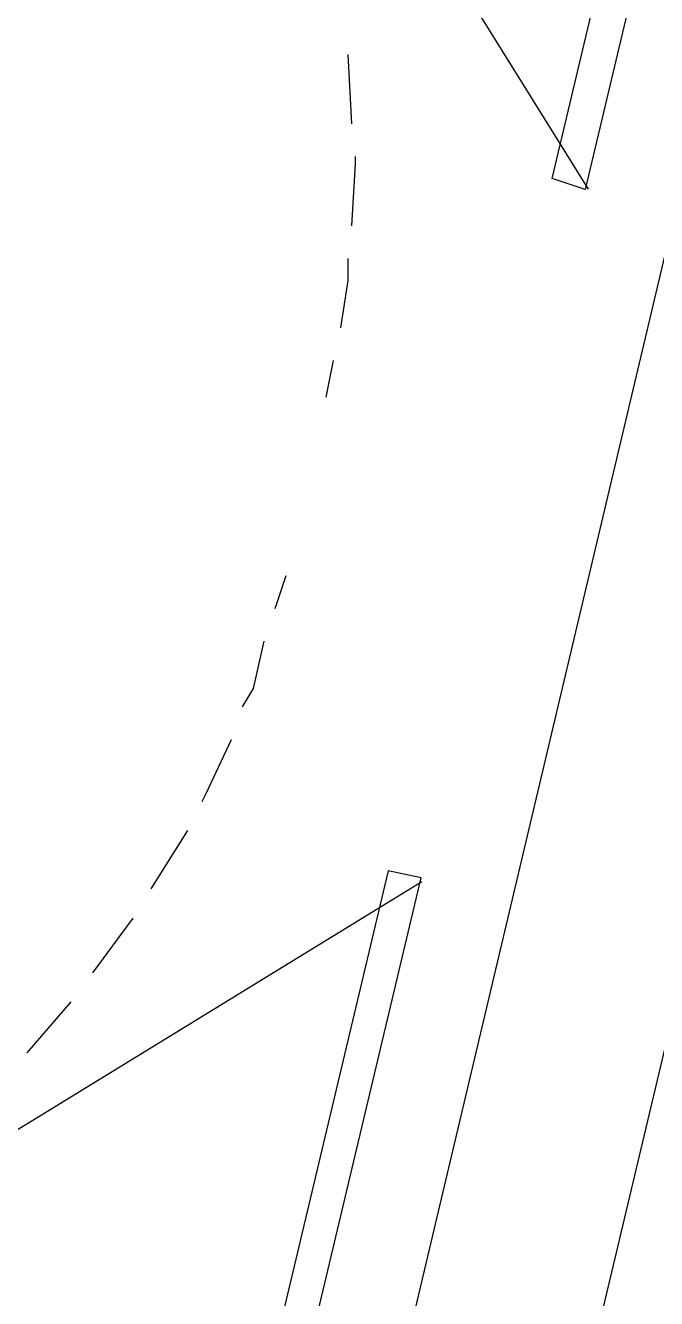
# Model space of a CAD drawing. Header units: feet. Extents: x -84 to 198, y -22 to 181.
# Drawn here: x 47.207 to 49.514, y 119.425 to 124.084 of the extents above; entities that cross this region are included whole.
import ezdxf

# ---------------------------------------------------------------- set-up
doc = ezdxf.new("R2010")
doc.units = ezdxf.units.FT
doc.layers.add('A-LINEA', color=7, linetype='CONTINUOUS')

msp = doc.modelspace()

# ---------------------------------------------------------------- linework, layer by layer
at = {"layer": 'A-LINEA'}
for p, q in [((47.0274, 127.09), (49.2642, 123.4848)), ((47.0274, 127.09), (49.2642, 123.4848)), ((48.1733, 117.4444), (50.4, 126.8578)), ((48.1733, 117.4444), (50.4, 126.8578)), ((51.0533, 126.6978), (48.9733, 117.9378)), ((51.0533, 126.6978), (48.9733, 117.9378)), ((48.4, 123.7244), (48.3867, 123.9778)), ((48.4, 123.7244), (48.3867, 123.9778)), ((48.3067, 122.7244), (48.3333, 122.8578)), ((48.3067, 122.7244), (48.3333, 122.8578)), ((48.12, 121.9511), (48.16, 122.0711)), ((48.12, 121.9511), (48.16, 122.0711)), ((47.6667, 120.9244), (47.8, 121.1378)), ((47.6667, 120.9244), (47.8, 121.1378)), ((48.6558, 120.9507), (45.0408, 118.73)), ((48.6558, 120.9507), (45.0408, 118.73)), ((47.4533, 120.6178), (47.6, 120.8178)), ((47.4533, 120.6178), (47.6, 120.8178)), ((47.2133, 120.3244), (47.3733, 120.5111)), ((47.2133, 120.3244), (47.3733, 120.5111))]:
    msp.add_line(p, q, dxfattribs=at)
for points in [[(49.9467, 126.4044), (49.2533, 123.4844), (49.1333, 123.5244), (49.8267, 126.4444), (49.9467, 126.4044)], [(49.9467, 126.4044), (49.2533, 123.4844), (49.1333, 123.5244), (49.8267, 126.4444), (49.9467, 126.4044)], [(48.4, 123.3511), (48.4133, 123.5778), (48.4133, 123.6044)], [(48.4, 123.3511), (48.4133, 123.5778), (48.4133, 123.6044)], [(48.36, 122.9778), (48.3867, 123.1511), (48.3867, 123.2311)], [(48.36, 122.9778), (48.3867, 123.1511), (48.3867, 123.2311)], [(48, 121.5911), (48.04, 121.6578), (48.08, 121.8311)], [(48, 121.5911), (48.04, 121.6578), (48.08, 121.8311)], [(47.8533, 121.2444), (47.8667, 121.2711), (47.96, 121.4711)], [(47.8533, 121.2444), (47.8667, 121.2711), (47.96, 121.4711)], [(47.96, 118.0444), (48.6533, 120.9644), (48.5333, 120.9911), (47.84, 118.0711), (47.96, 118.0444)], [(47.96, 118.0444), (48.6533, 120.9644), (48.5333, 120.9911), (47.84, 118.0711), (47.96, 118.0444)]]:
    msp.add_lwpolyline(points, dxfattribs=at)

doc.saveas('drawing.dxf')
